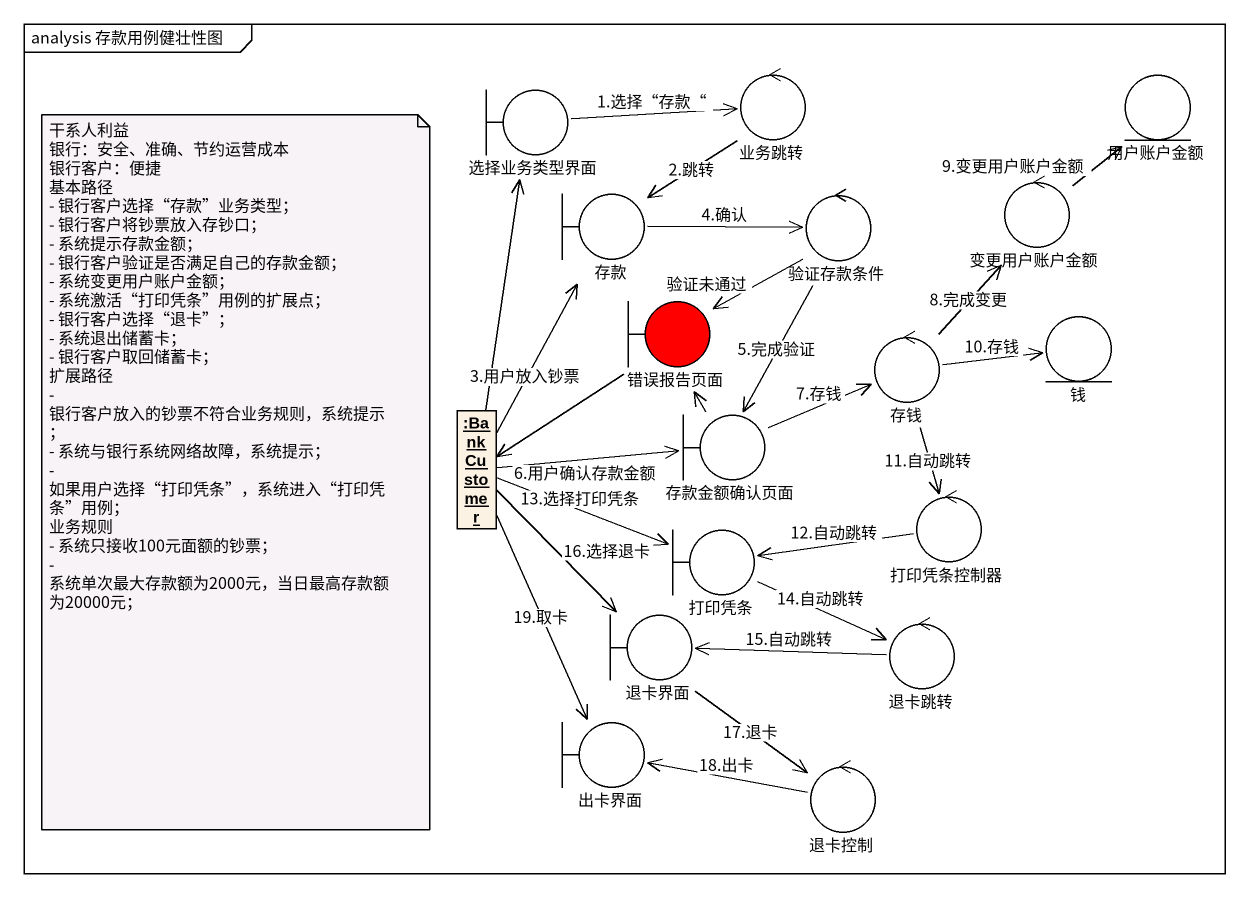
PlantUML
@startuml
mainframe analysis 存款用例健壮性图
allowmixing
hide circle
hide empty members
control 业务跳转
entity 用户账户金额
boundary 选择业务类型界面
boundary 存款
control 验证存款条件
control 变更用户账户金额
boundary 错误报告页面 #FF0000
control 存钱
entity 钱
object ":BankCustomer" as BankCustomer
boundary 存款金额确认页面
boundary 打印凭条
control 打印凭条控制器
boundary 退卡界面
control 退卡跳转
boundary 出卡界面
control 退卡控制
业务跳转 --> 存款 : 2.跳转
选择业务类型界面 -right-> 业务跳转 : 1.选择“存款“
存款 -right-> 验证存款条件 : 4.确认
验证存款条件 --> 错误报告页面 : 验证未通过
验证存款条件 --> 存款金额确认页面 : 5.完成验证
变更用户账户金额 -up-> 用户账户金额 : 9.变更用户账户金额
错误报告页面 --> BankCustomer
存钱 -up-> 变更用户账户金额 : 8.完成变更
存钱 -right-> 钱 : 10.存钱
存钱 --> 打印凭条控制器 : 11.自动跳转
BankCustomer -up-> 选择业务类型界面
BankCustomer -up-> 存款 : 3.用户放入钞票
BankCustomer -right-> 存款金额确认页面 : 6.用户确认存款金额
BankCustomer -right-> 打印凭条 : 13.选择打印凭条
BankCustomer --> 退卡界面 : 16.选择退卡
BankCustomer --> 出卡界面 : 19.取卡
存款金额确认页面 -up-> 错误报告页面
存款金额确认页面 -right-> 存钱 : 7.存钱
打印凭条 -right-> 退卡跳转 : 14.自动跳转
打印凭条控制器 -left-> 打印凭条 : 12.自动跳转
退卡界面 --> 退卡控制 : 17.退卡
退卡跳转 -left-> 退卡界面 : 15.自动跳转
退卡控制 -left-> 出卡界面 : 18.出卡
note as N1
  干系人利益
  银行：安全、准确、节约运营成本
  银行客户：便捷
  基本路径
  - 银行客户选择“存款”业务类型；
  - 银行客户将钞票放入存钞口；
  - 系统提示存款金额；
  - 银行客户验证是否满足自己的存款金额；
  - 系统变更用户账户金额；
  - 系统激活“打印凭条”用例的扩展点；
  - 银行客户选择“退卡”；
  - 系统退出储蓄卡；
  - 银行客户取回储蓄卡；
  扩展路径
  - 银行客户放入的钞票不符合业务规则，系统提示；
  - 系统与银行系统网络故障，系统提示；
  - 如果用户选择“打印凭条”，系统进入“打印凭条”用例；
  业务规则
  - 系统只接收100元面额的钞票；
  - 系统单次最大存款额为2000元，当日最高存款额为20000元；
end note
@enduml
